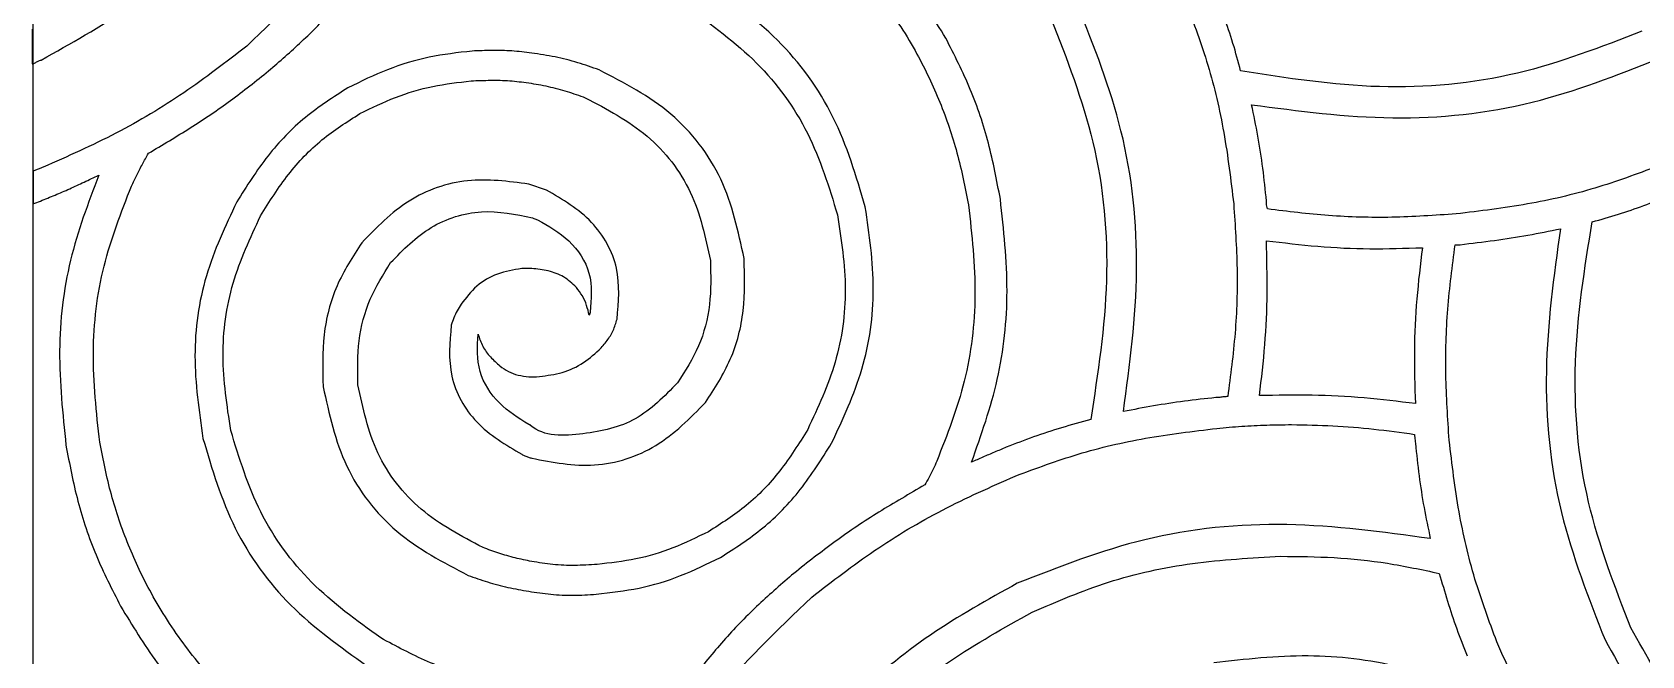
# Model space of a CAD drawing. Extents: x 0 to 371, y 0 to 260.
# Drawn here: x 0 to 42.89, y 164.15 to 180.76 of the extents above; entities that cross this region are included whole.
import ezdxf

# ---------------------------------------------------------------- set-up
doc = ezdxf.new("R2010")
doc.units = 0
doc.layers.add('Layer_1', color=7, linetype='CONTINUOUS')

msp = doc.modelspace()

# ---------------------------------------------------------------- linework, layer by layer
at = {"layer": 'Layer_1', "color": 7}
for points in [[(0.02646, 259.95312), (370.443122, 259.95312), (370.443122, 0.661457), (0.02646, 0.661457)], [(40.719478, 175.524376)], [(32.887914, 175.207083)], [(33.55609, 170.307124)], [(33.268253, 166.798294)]]:
    msp.add_lwpolyline(points, close=True, dxfattribs=at)
for points in [[(0, 180.842914), (0, 179.916872)], [(0.026355, 177.059166), (0.026355, 176.185835)], [(13.705623, 176.556355), (13.229167, 176.715001)], [(37.914998, 175.101146), (38.047289, 175.101146)], [(13.308748, 174.466043), (13.044165, 174.466043)], [(13.229167, 171.582497), (13.44104, 171.582497)]]:
    msp.add_lwpolyline(points, dxfattribs=at)
for points, knots in [([(12.091252, 190.605626), (11.60922, 189.245126), (10.676093, 186.611436), (8.540562, 183.092461), (6.638346, 181.275079), (5.714896, 180.392813)], [0, 0, 0, 0, 4.325799, 8.373986, 12.193383, 12.193383, 12.193383, 12.193383]), ([(13.229167, 186.531456), (14.077895, 186.426121), (15.767249, 186.216458), (18.166528, 185.331504), (20.110363, 184.176949), (21.596206, 182.889008), (22.697497, 181.612513), (23.562811, 180.272586), (24.208696, 178.90708), (24.671293, 177.556864), (24.857376, 176.625266), (24.950415, 176.15948)], [0, 0, 0, 0, 2.558738, 5.093047, 7.606855, 9.301103, 10.970521, 12.648398, 14.069579, 15.49339, 16.917124, 16.917124, 16.917124, 16.917124]), ([(0.238228, 180.022293), (1.02577, 180.461273), (2.589075, 181.332667), (4.660909, 183.0309), (5.790516, 184.380789), (6.35, 185.049376)], [0, 0, 0, 0, 2.701851, 5.363294, 7.97507, 7.97507, 7.97507, 7.97507]), ([(24.341666, 180.604686), (24.030328, 181.117244), (23.408767, 182.140525), (22.215219, 183.50276), (21.28853, 184.267777), (20.822501, 184.652501)], [0, 0, 0, 0, 1.796894, 3.587356, 5.398686, 5.398686, 5.398686, 5.398686]), ([(6.29729, 179.731354), (6.594755, 179.988214), (7.195501, 180.506952), (8.033062, 181.367934), (8.550442, 181.986705), (8.810832, 182.298122)], [0, 0, 0, 0, 1.178672, 2.380383, 3.597987, 3.597987, 3.597987, 3.597987]), ([(22.198645, 176.106769), (21.956576, 176.923887), (21.474236, 178.552051), (19.93422, 180.668726), (18.539508, 181.662458), (17.83302, 182.165831)], [0, 0, 0, 0, 2.544261, 5.069616, 7.661989, 7.661989, 7.661989, 7.661989]), ([(32.199585, 179.731354), (32.134345, 179.976476), (32.003784, 180.467022), (31.758509, 181.192674), (31.559349, 181.66394), (31.459061, 181.901247)], [0, 0, 0, 0, 0.760862, 1.522661, 2.295369, 2.295369, 2.295369, 2.295369]), ([(17.4625, 181.424791), (18.104229, 180.96112), (19.37164, 180.045372), (20.777836, 178.11796), (21.230692, 176.636974), (21.457605, 175.894896)], [0, 0, 0, 0, 2.366487, 4.673792, 6.990994, 6.990994, 6.990994, 6.990994]), ([(29.077811, 170.656456), (29.244252, 171.907516), (29.575367, 174.396357), (29.18694, 178.116526), (28.294408, 180.378617), (27.860831, 181.477501)], [0, 0, 0, 0, 3.779971, 7.519825, 11.052872, 11.052872, 11.052872, 11.052872]), ([(30.744377, 181.557083), (30.950147, 181.002602), (31.369658, 179.872161), (31.788322, 178.068433), (31.938093, 176.822266), (32.014583, 176.185835)], [0, 0, 0, 0, 1.773057, 3.6148, 5.537175, 5.537175, 5.537175, 5.537175]), ([(27.146146, 181.133853), (27.568931, 180.048197), (28.440798, 177.809355), (28.77566, 174.127206), (28.395374, 171.675352), (28.20448, 170.444583)], [0, 0, 0, 0, 3.483767, 7.18423, 10.91404, 10.91404, 10.91404, 10.91404]), ([(25.796875, 176.318126), (25.701762, 176.816529), (25.512001, 177.810909), (25.029994, 179.255626), (24.571045, 180.155125), (24.341666, 180.604686)], [0, 0, 0, 0, 1.521336, 3.035266, 4.547924, 4.547924, 4.547924, 4.547924]), ([(42.888855, 180.789688), (41.799251, 180.367003), (39.557781, 179.497479), (35.876465, 179.159677), (33.42844, 179.540293), (32.199585, 179.731354)], [0, 0, 0, 0, 3.494909, 7.189522, 10.913489, 10.913489, 10.913489, 10.913489]), ([(5.714896, 180.392813), (5.164053, 179.9674), (4.058059, 179.113249), (2.239333, 178.027785), (0.944433, 177.454448), (0.290938, 177.165103)], [0, 0, 0, 0, 2.086879, 4.19008, 6.332928, 6.332928, 6.332928, 6.332928]), ([(11.721248, 180.260521), (11.337386, 180.216798), (10.571245, 180.129533), (9.455729, 179.792439), (8.762192, 179.452472), (8.413957, 179.281769)], [0, 0, 0, 0, 1.157449, 2.310129, 3.4726, 3.4726, 3.4726, 3.4726]), ([(13.308748, 180.207811), (13.132597, 180.229093), (12.781175, 180.271551), (12.250204, 180.281358), (11.897573, 180.267467), (11.721248, 180.260521)], [0, 0, 0, 0, 0.531999, 1.061341, 1.590741, 1.590741, 1.590741, 1.590741]), ([(15.107605, 179.75771), (14.917818, 179.825003), (14.533049, 179.961432), (13.931343, 180.113893), (13.517754, 180.176282), (13.308748, 180.207811)], [0, 0, 0, 0, 0.603917, 1.224366, 1.858232, 1.858232, 1.858232, 1.858232]), ([(0, 179.916872), (0.026703, 179.927423), (0.08086, 179.948819), (0.157369, 179.990346), (0.211525, 180.011743), (0.238228, 180.022293)], [0, 0, 0, 0, 0.086067, 0.17455, 0.260618, 0.260618, 0.260618, 0.260618]), ([(3.095418, 177.535622), (3.47021, 177.759229), (4.215769, 178.20404), (5.292004, 178.927822), (5.963324, 179.464413), (6.29729, 179.731354)], [0, 0, 0, 0, 1.309251, 2.604445, 3.886626, 3.886626, 3.886626, 3.886626]), ([(18.970418, 174.730626), (18.813975, 175.45487), (18.502804, 176.89542), (17.099707, 178.726904), (15.778244, 179.41069), (15.107605, 179.75771)], [0, 0, 0, 0, 2.205182, 4.386198, 6.633616, 6.633616, 6.633616, 6.633616]), ([(32.491039, 178.831668), (33.742102, 178.665259), (36.230964, 178.334205), (39.951117, 178.722956), (42.213201, 179.615554), (43.312085, 180.049164)], [0, 0, 0, 0, 3.779959, 7.51984, 11.052931, 11.052931, 11.052931, 11.052931]), ([(8.413957, 179.281769), (8.025575, 179.032974), (7.234956, 178.526508), (6.230766, 177.483355), (5.713755, 176.659073), (5.450313, 176.239061)], [0, 0, 0, 0, 1.380479, 2.810202, 4.295597, 4.295597, 4.295597, 4.295597]), ([(8.73125, 178.593956), (9.044186, 178.747141), (9.666851, 179.051943), (10.66803, 179.345286), (11.352416, 179.426295), (11.694377, 179.466771)], [0, 0, 0, 0, 1.044084, 2.077469, 3.109449, 3.109449, 3.109449, 3.109449]), ([(11.694377, 179.466771), (11.868101, 179.473723), (12.21163, 179.487471), (12.725134, 179.478093), (13.061501, 179.435361), (13.229167, 179.414061)], [0, 0, 0, 0, 0.521618, 1.031467, 1.538184, 1.538184, 1.538184, 1.538184]), ([(13.229167, 179.414061), (13.403096, 179.384244), (13.747821, 179.325148), (14.252442, 179.192894), (14.576225, 179.075506), (14.737085, 179.017186)], [0, 0, 0, 0, 0.529261, 1.048989, 1.562136, 1.562136, 1.562136, 1.562136]), ([(14.737085, 179.017186), (15.313211, 178.714211), (16.450211, 178.116282), (17.672976, 176.545911), (17.938308, 175.301438), (18.071248, 174.677916)], [0, 0, 0, 0, 1.939421, 3.827497, 5.723386, 5.723386, 5.723386, 5.723386]), ([(6.085417, 175.868541), (6.320793, 176.246371), (6.782074, 176.986824), (7.678269, 177.922433), (8.385075, 178.373188), (8.73125, 178.593956)], [0, 0, 0, 0, 1.333712, 2.613745, 3.842465, 3.842465, 3.842465, 3.842465]), ([(32.887914, 176.265416), (32.857945, 176.556062), (32.798247, 177.135009), (32.667446, 177.991762), (32.549454, 178.553544), (32.491039, 178.831668)], [0, 0, 0, 0, 0.876497, 1.745927, 2.598393, 2.598393, 2.598393, 2.598393]), ([(0.290938, 177.165103), (0.262066, 177.154301), (0.201927, 177.131801), (0.115366, 177.092467), (0.055227, 177.069968), (0.026355, 177.059166)], [0, 0, 0, 0, 0.092457, 0.192584, 0.28504, 0.28504, 0.28504, 0.28504]), ([(2.645833, 176.662291), (2.691808, 176.759679), (2.784511, 176.95605), (2.937532, 177.245671), (3.042644, 177.438705), (3.095418, 177.535622)], [0, 0, 0, 0, 0.323045, 0.65138, 0.982455, 0.982455, 0.982455, 0.982455]), ([(43.312085, 177.191458), (42.757648, 176.98569), (41.627332, 176.566196), (39.823783, 176.147497), (38.57774, 175.997737), (37.941353, 175.921251)], [0, 0, 0, 0, 1.772931, 3.614432, 5.536675, 5.536675, 5.536675, 5.536675]), ([(0.608748, 176.424063), (0.739169, 176.478578), (0.999805, 176.587521), (1.38493, 176.770262), (1.642517, 176.891866), (1.772502, 176.95323)], [0, 0, 0, 0, 0.424005, 0.847344, 1.278585, 1.278585, 1.278585, 1.278585]), ([(1.772502, 176.95323), (1.491385, 176.206906), (0.923323, 174.698786), (0.641514, 172.237838), (0.812682, 170.592899), (0.899687, 169.756769)], [0, 0, 0, 0, 2.386344, 4.822164, 7.34026, 7.34026, 7.34026, 7.34026]), ([(13.229167, 176.715001), (12.685506, 176.787898), (11.592227, 176.93449), (9.953538, 176.365037), (9.176077, 175.560265), (8.78396, 175.154372)], [0, 0, 0, 0, 1.631156, 3.280192, 4.958216, 4.958216, 4.958216, 4.958216]), ([(41.565938, 175.709894), (41.799654, 175.774609), (42.262738, 175.902836), (42.940295, 176.139408), (43.517692, 176.35983), (44.000043, 176.562046), (44.38759, 176.739699), (44.641527, 176.864877), (44.767293, 176.926874)], [0, 0, 0, 0, 0.727343, 1.441154, 2.15188, 2.581299, 3.009977, 3.430616, 3.430616, 3.430616, 3.430616]), ([(0.026355, 176.185835), (0.090313, 176.212526), (0.219928, 176.266616), (0.415176, 176.343282), (0.54479, 176.397372), (0.608748, 176.424063)], [0, 0, 0, 0, 0.207908, 0.421334, 0.629241, 0.629241, 0.629241, 0.629241]), ([(1.799373, 169.835835), (1.712188, 170.634043), (1.541232, 172.199202), (1.816866, 174.537719), (2.371723, 175.95977), (2.645833, 176.662291)], [0, 0, 0, 0, 2.40486, 4.715544, 6.971607, 6.971607, 6.971607, 6.971607]), ([(15.584062, 173.116771), (15.624207, 173.574775), (15.705481, 174.502004), (14.966599, 175.815764), (14.134358, 176.304552), (13.705623, 176.556355)], [0, 0, 0, 0, 1.356337, 2.745907, 4.222353, 4.222353, 4.222353, 4.222353]), ([(25.02948, 169.306668), (25.287677, 170.034149), (25.810395, 171.506926), (26.059957, 173.90037), (25.88568, 175.502), (25.796875, 176.318126)], [0, 0, 0, 0, 2.310336, 4.677247, 7.136435, 7.136435, 7.136435, 7.136435]), ([(5.450313, 176.239061), (5.146552, 175.595141), (4.535284, 174.299363), (4.233818, 172.114559), (4.444164, 170.671927), (4.550627, 169.941771)], [0, 0, 0, 0, 2.127754, 4.281735, 6.489169, 6.489169, 6.489169, 6.489169]), ([(5.291667, 170.153644), (5.190457, 170.813963), (4.990305, 172.119811), (5.262215, 174.102344), (5.811834, 175.281563), (6.085417, 175.868541)], [0, 0, 0, 0, 1.997914, 3.95108, 5.886882, 5.886882, 5.886882, 5.886882]), ([(9.551355, 174.625206), (9.887753, 174.967583), (10.555105, 175.646794), (11.965168, 176.098947), (12.881912, 175.909489), (13.335103, 175.815831)], [0, 0, 0, 0, 1.427192, 2.831279, 4.203983, 4.203983, 4.203983, 4.203983]), ([(21.457605, 175.894896), (21.558814, 175.234577), (21.758966, 173.92873), (21.487056, 171.946197), (20.937437, 170.766977), (20.663855, 170.179999)], [0, 0, 0, 0, 1.997914, 3.95108, 5.886882, 5.886882, 5.886882, 5.886882]), ([(21.298958, 169.80948), (21.602549, 170.457376), (22.211084, 171.756055), (22.516002, 173.939651), (22.305293, 175.378506), (22.198645, 176.106769)], [0, 0, 0, 0, 2.138633, 4.286794, 6.488376, 6.488376, 6.488376, 6.488376]), ([(24.950415, 176.15948), (25.037571, 175.361312), (25.208469, 173.796259), (24.932486, 171.457933), (24.37758, 170.036015), (24.103438, 169.333539)], [0, 0, 0, 0, 2.404717, 4.715186, 6.971166, 6.971166, 6.971166, 6.971166]), ([(32.014583, 176.185835), (32.053358, 175.611336), (32.130741, 174.464804), (32.079149, 172.746099), (31.930064, 171.615491), (31.855936, 171.053331)], [0, 0, 0, 0, 1.726839, 3.446265, 5.146675, 5.146675, 5.146675, 5.146675]), ([(32.914269, 176.053543), (32.907196, 176.077559), (32.893789, 176.12308), (32.887796, 176.194699), (32.887874, 176.241234), (32.887914, 176.265416)], [0, 0, 0, 0, 0.074913, 0.141994, 0.21457, 0.21457, 0.21457, 0.21457]), ([(37.941353, 175.921251), (37.370083, 175.882439), (36.237886, 175.805518), (34.55509, 175.850176), (33.455695, 175.986438), (32.914269, 176.053543)], [0, 0, 0, 0, 1.717209, 3.403332, 5.039459, 5.039459, 5.039459, 5.039459]), ([(13.335103, 175.815831), (13.346233, 175.808558), (13.370901, 175.792437), (13.418493, 175.783279), (13.450333, 175.769818), (13.467395, 175.762605)], [0, 0, 0, 0, 0.039542, 0.087642, 0.143182, 0.143182, 0.143182, 0.143182]), ([(13.467395, 175.762605), (13.758675, 175.597377), (14.345906, 175.264274), (14.953015, 174.354925), (14.897453, 173.655645), (14.869377, 173.302289)], [0, 0, 0, 0, 1.000364, 2.016766, 3.055005, 3.055005, 3.055005, 3.055005]), ([(38.047289, 175.101146), (38.352892, 175.138084), (38.957469, 175.211157), (39.849682, 175.347205), (40.432143, 175.465848), (40.719478, 175.524376)], [0, 0, 0, 0, 0.92348, 1.826927, 2.706521, 2.706521, 2.706521, 2.706521]), ([(40.719478, 175.524376), (40.54438, 174.262254), (40.195662, 171.748651), (40.569356, 167.980558), (41.471288, 165.686946), (41.910103, 164.571039)], [0, 0, 0, 0, 3.81644, 7.600698, 11.186376, 11.186376, 11.186376, 11.186376]), ([(42.597916, 164.888333), (42.16989, 165.99102), (41.288582, 168.261457), (40.968389, 171.991552), (41.366373, 174.468073), (41.565938, 175.709894)], [0, 0, 0, 0, 3.536436, 7.28153, 11.048228, 11.048228, 11.048228, 11.048228]), ([(8.78396, 175.154372), (8.541955, 174.780613), (8.055124, 174.028736), (7.713546, 172.690963), (7.739395, 171.779816), (7.752498, 171.317914)], [0, 0, 0, 0, 1.329544, 2.674592, 4.057536, 4.057536, 4.057536, 4.057536]), ([(32.702396, 171.079686), (32.755446, 171.531893), (32.861992, 172.440114), (32.919395, 173.819215), (32.898449, 174.742632), (32.887914, 175.207083)], [0, 0, 0, 0, 1.365589, 2.742677, 4.136221, 4.136221, 4.136221, 4.136221]), ([(32.887914, 175.207083), (33.342371, 175.152468), (34.25692, 175.042562), (35.645007, 174.974136), (36.574942, 175.006059), (37.041666, 175.022081)], [0, 0, 0, 0, 1.372992, 2.763011, 4.163579, 4.163579, 4.163579, 4.163579]), ([(37.041666, 175.022081), (36.987051, 174.56758), (36.87714, 173.652903), (36.808721, 172.264644), (36.840644, 171.334582), (36.856664, 170.867813)], [0, 0, 0, 0, 1.373125, 2.763393, 4.164094, 4.164094, 4.164094, 4.164094]), ([(37.755835, 169.889061), (37.717092, 170.472404), (37.639769, 171.636651), (37.691694, 173.381758), (37.840838, 174.530135), (37.914998, 175.101146)], [0, 0, 0, 0, 1.75331, 3.499289, 5.226055, 5.226055, 5.226055, 5.226055]), ([(8.67854, 171.370624), (8.670743, 171.762791), (8.65536, 172.536528), (8.953934, 173.664534), (9.353503, 174.307053), (9.551355, 174.625206)], [0, 0, 0, 0, 1.173483, 2.315256, 3.435152, 3.435152, 3.435152, 3.435152]), ([(18.071248, 174.677916), (18.080676, 174.286011), (18.099268, 173.513229), (17.810174, 172.379912), (17.401124, 171.740821), (17.197916, 171.423335)], [0, 0, 0, 0, 1.173339, 2.313662, 3.43938, 3.43938, 3.43938, 3.43938]), ([(17.938956, 170.894168), (18.180961, 171.267928), (18.667792, 172.019805), (19.00937, 173.357577), (18.983522, 174.268724), (18.970418, 174.730626)], [0, 0, 0, 0, 1.329544, 2.674592, 4.057536, 4.057536, 4.057536, 4.057536]), ([(13.044165, 174.466043), (12.824444, 174.430625), (12.394277, 174.361285), (11.817617, 174.025268), (11.559215, 173.684381), (11.429793, 173.513646)], [0, 0, 0, 0, 0.664307, 1.300569, 1.939004, 1.939004, 1.939004, 1.939004]), ([(14.499373, 173.963747), (14.392263, 174.064551), (14.177682, 174.266498), (13.751519, 174.418974), (13.457449, 174.450235), (13.308748, 174.466043)], [0, 0, 0, 0, 0.437202, 0.875873, 1.324598, 1.324598, 1.324598, 1.324598]), ([(14.843021, 173.222708), (14.821744, 173.310967), (14.778969, 173.488401), (14.668026, 173.743112), (14.555781, 173.889954), (14.499373, 173.963747)], [0, 0, 0, 0, 0.272222, 0.547266, 0.825112, 0.825112, 0.825112, 0.825112]), ([(11.429793, 173.513646), (11.394203, 173.456411), (11.321274, 173.339128), (11.230729, 173.153623), (11.186728, 173.022333), (11.16521, 172.958124)], [0, 0, 0, 0, 0.202151, 0.414237, 0.617239, 0.617239, 0.617239, 0.617239]), ([(14.869377, 173.302289), (14.867638, 173.293256), (14.86403, 173.274511), (14.848368, 173.250486), (14.84476, 173.231741), (14.843021, 173.222708)], [0, 0, 0, 0, 0.027378, 0.056812, 0.08419, 0.08419, 0.08419, 0.08419]), ([(11.16521, 172.958124), (11.125103, 172.500111), (11.043904, 171.572823), (11.783095, 170.259148), (12.6154, 169.770348), (13.044165, 169.518541)], [0, 0, 0, 0, 1.356338, 2.746027, 4.222582, 4.222582, 4.222582, 4.222582]), ([(15.107605, 172.296666), (15.181162, 172.376863), (15.325673, 172.534418), (15.490384, 172.81267), (15.55269, 173.014931), (15.584062, 173.116771)], [0, 0, 0, 0, 0.326004, 0.640468, 0.959374, 0.959374, 0.959374, 0.959374]), ([(13.229167, 170.312291), (12.955114, 170.483524), (12.401215, 170.829609), (11.830814, 171.707489), (11.863481, 172.381327), (11.879895, 172.719896)], [0, 0, 0, 0, 0.966042, 1.952507, 2.948683, 2.948683, 2.948683, 2.948683]), ([(11.879895, 172.719896), (11.916688, 172.608768), (11.990303, 172.386429), (12.201674, 172.102722), (12.375443, 171.949538), (12.461771, 171.873436)], [0, 0, 0, 0, 0.349322, 0.698905, 1.04404, 1.04404, 1.04404, 1.04404]), ([(13.44104, 171.582497), (13.645496, 171.605653), (14.055881, 171.65213), (14.640942, 171.887659), (14.952467, 172.160695), (15.107605, 172.296666)], [0, 0, 0, 0, 0.616138, 1.236716, 1.852341, 1.852341, 1.852341, 1.852341]), ([(12.461771, 171.873436), (12.535537, 171.81866), (12.683017, 171.709145), (12.950028, 171.618429), (13.134912, 171.59463), (13.229167, 171.582497)], [0, 0, 0, 0, 0.27424, 0.548292, 0.833302, 0.833302, 0.833302, 0.833302]), ([(7.752498, 171.317914), (7.910904, 170.59341), (8.226117, 169.151711), (9.633397, 167.326968), (10.949433, 166.63895), (11.615312, 166.290831)], [0, 0, 0, 0, 2.206856, 4.391448, 6.628866, 6.628866, 6.628866, 6.628866]), ([(12.012187, 167.031355), (11.436094, 167.334324), (10.299173, 167.932235), (9.076686, 169.502693), (8.811441, 170.747112), (8.67854, 171.370624)], [0, 0, 0, 0, 1.939308, 3.827231, 5.723082, 5.723082, 5.723082, 5.723082]), ([(17.197916, 171.423335), (16.843295, 171.060628), (16.140327, 170.341632), (14.732508, 170.026741), (13.627368, 169.973705), (13.271003, 170.295734), (13.254317, 170.30752), (13.237888, 170.310637), (13.229167, 170.312291)], [0, 0, 0, 0, 1.479968, 2.933756, 4.343002, 4.353361, 4.376626, 4.402953, 4.402953, 4.402953, 4.402953]), ([(13.308748, 169.412605), (13.86661, 169.304268), (14.990286, 169.08605), (16.711457, 169.644662), (17.526774, 170.474596), (17.938956, 170.894168)], [0, 0, 0, 0, 1.686344, 3.396727, 5.145496, 5.145496, 5.145496, 5.145496]), ([(31.538127, 171.02646), (31.258597, 170.996697), (30.70407, 170.937655), (29.883804, 170.810928), (29.345014, 170.707666), (29.077811, 170.656456)], [0, 0, 0, 0, 0.843241, 1.672808, 2.488984, 2.488984, 2.488984, 2.488984]), ([(31.855936, 171.053331), (31.82057, 171.051662), (31.74963, 171.048316), (31.644433, 171.031475), (31.573492, 171.028128), (31.538127, 171.02646)], [0, 0, 0, 0, 0.106142, 0.212912, 0.319054, 0.319054, 0.319054, 0.319054]), ([(36.856664, 170.867813), (36.40213, 170.922521), (35.487309, 171.03263), (34.099607, 171.106243), (33.169225, 171.088559), (32.702396, 171.079686)], [0, 0, 0, 0, 1.373242, 2.763861, 4.164307, 4.164307, 4.164307, 4.164307]), ([(28.20448, 170.444583), (27.944895, 170.372673), (27.43254, 170.230742), (26.681024, 169.986379), (26.196071, 169.797321), (25.955521, 169.703543)], [0, 0, 0, 0, 0.808048, 1.594884, 2.369315, 2.369315, 2.369315, 2.369315]), ([(31.564998, 170.206355), (31.786389, 170.227017), (32.228396, 170.268268), (32.89267, 170.301276), (33.335161, 170.305176), (33.55609, 170.307124)], [0, 0, 0, 0, 0.667009, 1.331685, 1.99446, 1.99446, 1.99446, 1.99446]), ([(33.55609, 170.307124), (33.922985, 170.300663), (34.655124, 170.287769), (35.748022, 170.198766), (36.469792, 170.097978), (36.829793, 170.047708)], [0, 0, 0, 0, 1.100668, 2.196389, 3.286756, 3.286756, 3.286756, 3.286756]), ([(4.550627, 169.941771), (4.792696, 169.124653), (5.275035, 167.49649), (6.815051, 165.379814), (8.209763, 164.386082), (8.916252, 163.88271)], [0, 0, 0, 0, 2.544261, 5.069616, 7.661989, 7.661989, 7.661989, 7.661989]), ([(9.286771, 164.62375), (8.645042, 165.087421), (7.377631, 166.003168), (5.971435, 167.93058), (5.518579, 169.411566), (5.291667, 170.153644)], [0, 0, 0, 0, 2.366487, 4.673792, 6.990994, 6.990994, 6.990994, 6.990994]), ([(20.663855, 170.179999), (20.428478, 169.802169), (19.967197, 169.061716), (19.071002, 168.126108), (18.364196, 167.675353), (18.018021, 167.454585)], [0, 0, 0, 0, 1.333712, 2.613745, 3.842465, 3.842465, 3.842465, 3.842465]), ([(26.19375, 168.936664), (26.748229, 169.142401), (27.878663, 169.561844), (29.682424, 169.980189), (30.928571, 170.129896), (31.564998, 170.206355)], [0, 0, 0, 0, 1.773013, 3.614699, 5.537056, 5.537056, 5.537056, 5.537056]), ([(36.829793, 170.047708), (36.831468, 170.021159), (36.834833, 169.967808), (36.851625, 169.889379), (36.85499, 169.836028), (36.856664, 169.80948)], [0, 0, 0, 0, 0.079707, 0.160178, 0.239885, 0.239885, 0.239885, 0.239885]), ([(39.026041, 164.517813), (38.820271, 165.072294), (38.400759, 166.202735), (37.982096, 168.006463), (37.832325, 169.25263), (37.755835, 169.889061)], [0, 0, 0, 0, 1.773057, 3.6148, 5.537175, 5.537175, 5.537175, 5.537175]), ([(0.899687, 169.756769), (0.994799, 169.258366), (1.184561, 168.263987), (1.666567, 166.81927), (2.125517, 165.91977), (2.354895, 165.47021)], [0, 0, 0, 0, 1.521336, 3.035266, 4.547924, 4.547924, 4.547924, 4.547924]), ([(6.455937, 162.030627), (6.017369, 162.388101), (5.146635, 163.097834), (4.053527, 164.385502), (3.186124, 165.722641), (2.540798, 167.088696), (2.078348, 168.438612), (1.892367, 169.370085), (1.799373, 169.835835)], [0, 0, 0, 0, 1.694336, 3.363942, 5.041931, 6.462934, 7.88643, 9.310004, 9.310004, 9.310004, 9.310004]), ([(13.044165, 169.518541), (13.07247, 169.502527), (13.129271, 169.470392), (13.220164, 169.440675), (13.280011, 169.421711), (13.308748, 169.412605)], [0, 0, 0, 0, 0.097318, 0.195289, 0.285792, 0.285792, 0.285792, 0.285792]), ([(18.335831, 166.766771), (18.724176, 167.015561), (19.514701, 167.522004), (20.518638, 168.565237), (21.035555, 169.389475), (21.298958, 169.80948)], [0, 0, 0, 0, 1.380369, 2.809918, 4.295238, 4.295238, 4.295238, 4.295238]), ([(25.955521, 169.703543), (25.849978, 169.659535), (25.640559, 169.572214), (25.331218, 169.441403), (25.128965, 169.351091), (25.02948, 169.306668)], [0, 0, 0, 0, 0.343054, 0.680691, 1.007541, 1.007541, 1.007541, 1.007541]), ([(36.856664, 169.80948), (36.886523, 169.521093), (36.945801, 168.948568), (37.077784, 168.100776), (37.19521, 167.545438), (37.253539, 167.269583)], [0, 0, 0, 0, 0.869707, 1.726597, 2.572364, 2.572364, 2.572364, 2.572364]), ([(24.103438, 169.333539), (24.073322, 169.262381), (24.01209, 169.117698), (23.896835, 168.910599), (23.823042, 168.769157), (23.786145, 168.698436)], [0, 0, 0, 0, 0.231633, 0.470968, 0.710305, 0.710305, 0.710305, 0.710305]), ([(23.786145, 168.698436), (23.375689, 168.46232), (22.557721, 167.991783), (21.388147, 167.208423), (20.656266, 166.630251), (20.293335, 166.343541)], [0, 0, 0, 0, 1.420376, 2.830565, 4.217752, 4.217752, 4.217752, 4.217752]), ([(20.769791, 165.708438), (21.32064, 166.133885), (22.426657, 166.988116), (24.245314, 168.073867), (25.540248, 168.647283), (26.19375, 168.936664)], [0, 0, 0, 0, 2.086959, 4.190287, 6.333192, 6.333192, 6.333192, 6.333192]), ([(18.018021, 167.454585), (17.707062, 167.301442), (17.088432, 166.996776), (16.087524, 166.7012), (15.400858, 166.621782), (15.054895, 166.581769)], [0, 0, 0, 0, 1.038734, 2.066479, 3.110094, 3.110094, 3.110094, 3.110094]), ([(37.253539, 167.269583), (35.982871, 167.444626), (33.45406, 167.792988), (29.668008, 167.421437), (27.365097, 166.517867), (26.24646, 166.078958)], [0, 0, 0, 0, 3.84201, 7.646151, 11.23945, 11.23945, 11.23945, 11.23945]), ([(13.308748, 166.660835), (13.160894, 166.690642), (12.866536, 166.749985), (12.434573, 166.878418), (12.153145, 166.980317), (12.012187, 167.031355)], [0, 0, 0, 0, 0.452297, 0.900465, 1.350197, 1.350197, 1.350197, 1.350197]), ([(15.054895, 166.581769), (14.855113, 166.569371), (14.461426, 166.544938), (13.876031, 166.570059), (13.496452, 166.630799), (13.308748, 166.660835)], [0, 0, 0, 0, 0.600282, 1.18291, 1.752871, 1.752871, 1.752871, 1.752871]), ([(15.02854, 165.788019), (15.412402, 165.831742), (16.178543, 165.919008), (17.294059, 166.256101), (17.987596, 166.596069), (18.335831, 166.766771)], [0, 0, 0, 0, 1.157449, 2.310129, 3.4726, 3.4726, 3.4726, 3.4726]), ([(26.643335, 165.311563), (27.313955, 165.598605), (28.688615, 166.186995), (30.932812, 166.670409), (32.482497, 166.755267), (33.268253, 166.798294)], [0, 0, 0, 0, 2.184858, 4.4786, 6.83788, 6.83788, 6.83788, 6.83788]), ([(33.268253, 166.798294), (33.744088, 166.794039), (34.694152, 166.785543), (36.10872, 166.636666), (37.031984, 166.440915), (37.491251, 166.343541)], [0, 0, 0, 0, 1.427129, 2.849442, 4.257254, 4.257254, 4.257254, 4.257254]), ([(11.615312, 166.290831), (11.787427, 166.23065), (12.136072, 166.108745), (12.674443, 165.962038), (13.044003, 165.89878), (13.229167, 165.867085)], [0, 0, 0, 0, 0.546956, 1.107937, 1.671255, 1.671255, 1.671255, 1.671255]), ([(20.293335, 166.343541), (19.978625, 166.071), (19.344472, 165.521819), (18.454376, 164.614901), (17.91797, 163.95225), (17.647501, 163.618127)], [0, 0, 0, 0, 1.248722, 2.516229, 3.805333, 3.805333, 3.805333, 3.805333]), ([(26.24646, 166.078958), (25.460842, 165.641996), (23.901454, 164.774661), (21.829659, 163.076267), (20.697908, 161.724557), (20.134688, 161.051875)], [0, 0, 0, 0, 2.693789, 5.346956, 7.975334, 7.975334, 7.975334, 7.975334]), ([(37.491251, 166.343541), (37.563703, 166.096493), (37.708751, 165.6019), (37.951314, 164.86761), (38.138683, 164.387269), (38.232291, 164.147293)], [0, 0, 0, 0, 0.772356, 1.546261, 2.31891, 2.31891, 2.31891, 2.31891]), ([(13.229167, 165.867085), (13.425407, 165.837086), (13.82022, 165.776733), (14.423193, 165.751039), (14.82611, 165.775653), (15.02854, 165.788019)], [0, 0, 0, 0, 0.595281, 1.197638, 1.805832, 1.805832, 1.805832, 1.805832]), ([(14.393437, 155.495625), (14.875468, 156.856125), (15.808596, 159.489814), (17.944126, 163.00879), (19.846342, 164.826172), (20.769791, 165.708438)], [0, 0, 0, 0, 4.325799, 8.373986, 12.193383, 12.193383, 12.193383, 12.193383]), ([(2.354895, 165.47021), (2.666195, 164.957659), (3.287664, 163.934417), (4.480951, 162.572104), (5.407551, 161.807113), (5.873543, 161.422394)], [0, 0, 0, 0, 1.796822, 3.58712, 5.398348, 5.398348, 5.398348, 5.398348]), ([(20.822501, 160.522708), (21.355009, 161.162872), (22.428859, 162.453822), (24.410597, 164.061589), (25.896015, 164.893184), (26.643335, 165.311563)], [0, 0, 0, 0, 2.494016, 5.029417, 7.596492, 7.596492, 7.596492, 7.596492]), ([(47.386771, 159.0675), (46.747282, 159.604625), (45.460887, 160.685104), (43.847366, 162.660527), (43.016096, 164.142706), (42.597916, 164.888333)], [0, 0, 0, 0, 2.50184, 5.032695, 7.594725, 7.594725, 7.594725, 7.594725]), ([(13.229167, 163.300833), (12.770271, 163.373369), (11.850078, 163.518822), (10.516956, 163.960951), (9.69623, 164.403142), (9.286771, 164.62375)], [0, 0, 0, 0, 1.392508, 2.792299, 4.185934, 4.185934, 4.185934, 4.185934]), ([(42.253751, 159.093855), (41.828339, 159.644698), (40.974187, 160.750693), (39.888724, 162.569419), (39.315387, 163.864318), (39.026041, 164.517813)], [0, 0, 0, 0, 2.086879, 4.19008, 6.332929, 6.332929, 6.332929, 6.332929]), ([(41.910103, 164.571039), (42.349089, 163.783459), (43.220509, 162.220055), (44.918665, 160.147987), (46.268592, 159.018276), (46.937186, 158.458752)], [0, 0, 0, 0, 2.701966, 5.363601, 7.975465, 7.975465, 7.975465, 7.975465]), ([(38.681876, 163.115831), (37.935231, 163.391468), (36.425227, 163.948912), (33.966154, 164.236925), (32.321542, 164.054856), (31.485416, 163.962291)], [0, 0, 0, 0, 2.382382, 4.818091, 7.337064, 7.337064, 7.337064, 7.337064])]:
    msp.add_open_spline(points, degree=3, knots=knots, dxfattribs=at)

doc.saveas('drawing.dxf')
